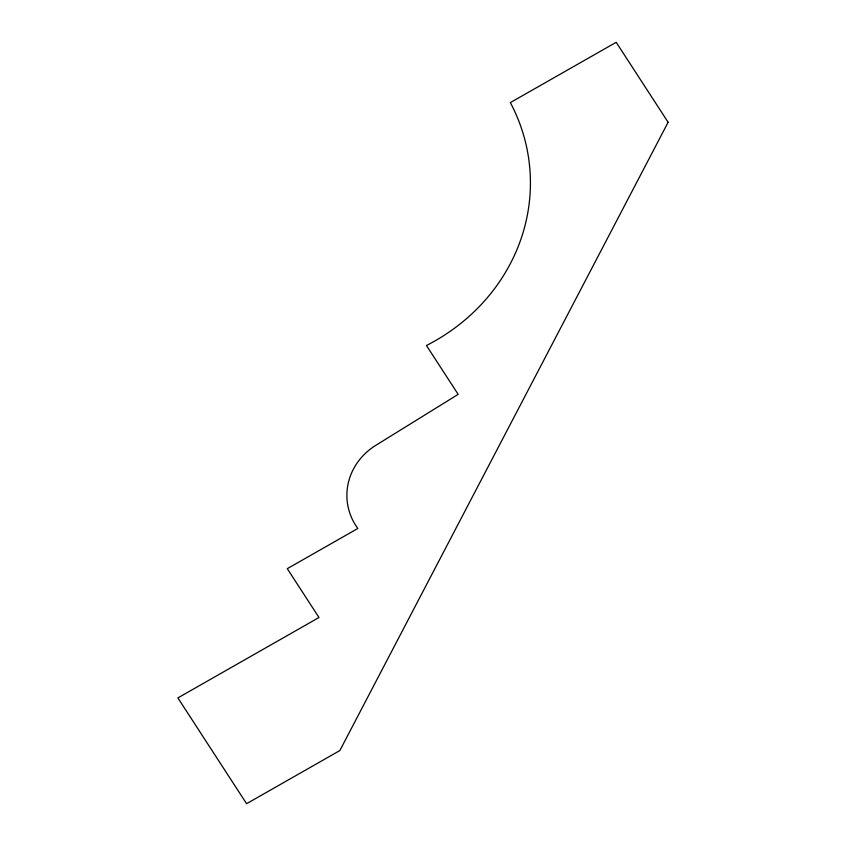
<?xml version="1.0" encoding="UTF-8"?>
<svg xmlns="http://www.w3.org/2000/svg" width="846" height="846" viewBox="0 0 846 846"><rect width="100%" height="100%" fill="white"/><g stroke="black" fill="none" stroke-linecap="round" stroke-linejoin="round"><path stroke-width="1.27" d="M668.118 122.268L339.838 750.571L246.588 803.7L177.882 697.908L318.984 617.506L287.28 568.671L357.826 528.475A63.831 59.305 -5.2 0 1 375.836 445.313L458.172 394.352L426.458 345.517A196.801 182.852 -5.2 0 0 510.35 102.599L616.184 42.3L668.118 122.268"/></g></svg>
